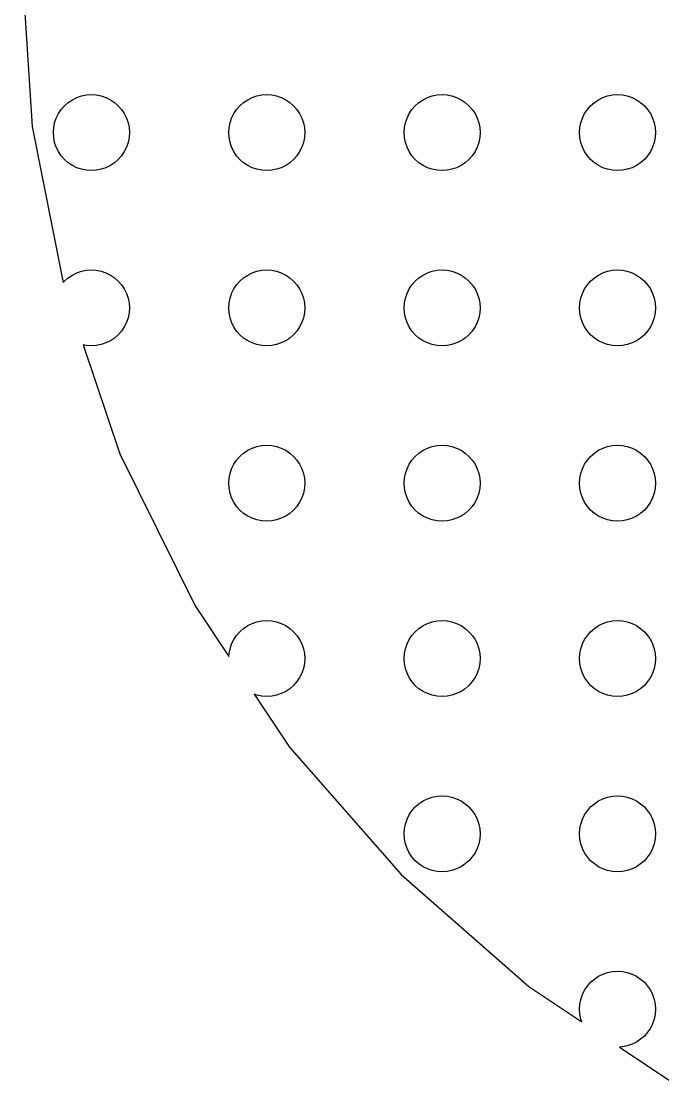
# Model space of a CAD drawing. Header units: metres. Extents: x -111 to 111, y -111 to 111.
# Drawn here: x -111 to -56.1, y -96.1 to -5.5 of the extents above; entities that cross this region are included whole.
import ezdxf

# ---------------------------------------------------------------- set-up
doc = ezdxf.new("R2010")
doc.units = ezdxf.units.M

msp = doc.modelspace()

# ---------------------------------------------------------------- linework, layer by layer
for p, q in [((-111, 0), (-110.05, -14.4884)), ((-105.841, -11.8607), (-105.424, -11.7778)), ((-105.424, -11.7778), (-105, -11.75)), ((-105, -11.75), (-104.576, -11.7778)), ((-104.576, -11.7778), (-104.159, -11.8607)), ((-90.8412, -11.8607), (-90.4242, -11.7778)), ((-90.4242, -11.7778), (-90, -11.75)), ((-90, -11.75), (-89.5758, -11.7778)), ((-89.5758, -11.7778), (-89.1588, -11.8607)), ((-75.8412, -11.8607), (-75.4242, -11.7778)), ((-75.4242, -11.7778), (-75, -11.75)), ((-75, -11.75), (-74.5758, -11.7778)), ((-74.5758, -11.7778), (-74.1588, -11.8607)), ((-60.8412, -11.8607), (-60.4242, -11.7778)), ((-60.4242, -11.7778), (-60, -11.75)), ((-60, -11.75), (-59.5758, -11.7778)), ((-59.5758, -11.7778), (-59.1588, -11.8607)), ((-107.298, -12.7019), (-106.978, -12.4216)), ((-106.978, -12.4216), (-106.625, -12.1854)), ((-106.625, -12.1854), (-106.244, -11.9974)), ((-106.244, -11.9974), (-105.841, -11.8607)), ((-104.159, -11.8607), (-103.756, -11.9974)), ((-103.756, -11.9974), (-103.375, -12.1854)), ((-103.375, -12.1854), (-103.022, -12.4216)), ((-103.022, -12.4216), (-102.702, -12.7019)), ((-92.2981, -12.7019), (-91.9785, -12.4216)), ((-91.9785, -12.4216), (-91.625, -12.1854)), ((-91.625, -12.1854), (-91.2437, -11.9974)), ((-91.2437, -11.9974), (-90.8412, -11.8607)), ((-89.1588, -11.8607), (-88.7563, -11.9974)), ((-88.7563, -11.9974), (-88.375, -12.1854)), ((-88.375, -12.1854), (-88.0215, -12.4216)), ((-88.0215, -12.4216), (-87.7019, -12.7019)), ((-77.2981, -12.7019), (-76.9785, -12.4216)), ((-76.9785, -12.4216), (-76.625, -12.1854)), ((-76.625, -12.1854), (-76.2437, -11.9974)), ((-76.2437, -11.9974), (-75.8412, -11.8607)), ((-74.1588, -11.8607), (-73.7563, -11.9974)), ((-73.7563, -11.9974), (-73.375, -12.1854)), ((-73.375, -12.1854), (-73.0215, -12.4216)), ((-73.0215, -12.4216), (-72.7019, -12.7019)), ((-62.2981, -12.7019), (-61.9785, -12.4216)), ((-61.9785, -12.4216), (-61.625, -12.1854)), ((-61.625, -12.1854), (-61.2437, -11.9974)), ((-61.2437, -11.9974), (-60.8412, -11.8607)), ((-59.1588, -11.8607), (-58.7563, -11.9974)), ((-58.7563, -11.9974), (-58.375, -12.1854)), ((-58.375, -12.1854), (-58.0215, -12.4216)), ((-58.0215, -12.4216), (-57.7019, -12.7019)), ((-108.003, -13.7563), (-107.815, -13.375)), ((-107.815, -13.375), (-107.578, -13.0215)), ((-107.578, -13.0215), (-107.298, -12.7019)), ((-102.702, -12.7019), (-102.422, -13.0215)), ((-102.422, -13.0215), (-102.185, -13.375)), ((-102.185, -13.375), (-101.997, -13.7563)), ((-93.0026, -13.7563), (-92.8146, -13.375)), ((-92.8146, -13.375), (-92.5784, -13.0215)), ((-92.5784, -13.0215), (-92.2981, -12.7019)), ((-87.7019, -12.7019), (-87.4216, -13.0215)), ((-87.4216, -13.0215), (-87.1854, -13.375)), ((-87.1854, -13.375), (-86.9974, -13.7563)), ((-78.0026, -13.7563), (-77.8146, -13.375)), ((-77.8146, -13.375), (-77.5784, -13.0215)), ((-77.5784, -13.0215), (-77.2981, -12.7019)), ((-72.7019, -12.7019), (-72.4216, -13.0215)), ((-72.4216, -13.0215), (-72.1854, -13.375)), ((-72.1854, -13.375), (-71.9974, -13.7563)), ((-63.0026, -13.7563), (-62.8146, -13.375)), ((-62.8146, -13.375), (-62.5784, -13.0215)), ((-62.5784, -13.0215), (-62.2981, -12.7019)), ((-57.7019, -12.7019), (-57.4216, -13.0215)), ((-57.4216, -13.0215), (-57.1854, -13.375)), ((-57.1854, -13.375), (-56.9974, -13.7563)), ((-110.05, -14.4884), (-107.399, -27.8171)), ((-108.222, -14.5758), (-108.139, -14.1588)), ((-108.139, -14.1588), (-108.003, -13.7563)), ((-101.997, -13.7563), (-101.861, -14.1588)), ((-101.861, -14.1588), (-101.778, -14.5758)), ((-93.2222, -14.5758), (-93.1393, -14.1588)), ((-93.1393, -14.1588), (-93.0026, -13.7563)), ((-86.9974, -13.7563), (-86.8607, -14.1588)), ((-86.8607, -14.1588), (-86.7778, -14.5758)), ((-78.2222, -14.5758), (-78.1393, -14.1588)), ((-78.1393, -14.1588), (-78.0026, -13.7563)), ((-71.9974, -13.7563), (-71.8607, -14.1588)), ((-71.8607, -14.1588), (-71.7778, -14.5758)), ((-63.2222, -14.5758), (-63.1393, -14.1588)), ((-63.1393, -14.1588), (-63.0026, -13.7563)), ((-56.9974, -13.7563), (-56.8607, -14.1588)), ((-56.8607, -14.1588), (-56.7778, -14.5758)), ((-108.25, -15), (-108.222, -14.5758)), ((-108.222, -15.4242), (-108.25, -15)), ((-101.778, -14.5758), (-101.75, -15)), ((-101.75, -15), (-101.778, -15.4242)), ((-93.25, -15), (-93.2222, -14.5758)), ((-93.2222, -15.4242), (-93.25, -15)), ((-86.7778, -14.5758), (-86.75, -15)), ((-86.75, -15), (-86.7778, -15.4242)), ((-78.25, -15), (-78.2222, -14.5758)), ((-78.2222, -15.4242), (-78.25, -15)), ((-71.7778, -14.5758), (-71.75, -15)), ((-71.75, -15), (-71.7778, -15.4242)), ((-63.25, -15), (-63.2222, -14.5758)), ((-63.2222, -15.4242), (-63.25, -15)), ((-56.7778, -14.5758), (-56.75, -15)), ((-56.75, -15), (-56.7778, -15.4242)), ((-108.139, -15.8412), (-108.222, -15.4242)), ((-108.003, -16.2437), (-108.139, -15.8412)), ((-107.815, -16.625), (-108.003, -16.2437)), ((-101.997, -16.2437), (-102.185, -16.625)), ((-101.861, -15.8412), (-101.997, -16.2437)), ((-101.778, -15.4242), (-101.861, -15.8412)), ((-93.1393, -15.8412), (-93.2222, -15.4242)), ((-93.0026, -16.2437), (-93.1393, -15.8412)), ((-92.8146, -16.625), (-93.0026, -16.2437)), ((-86.9974, -16.2437), (-87.1854, -16.625)), ((-86.8607, -15.8412), (-86.9974, -16.2437)), ((-86.7778, -15.4242), (-86.8607, -15.8412)), ((-78.1393, -15.8412), (-78.2222, -15.4242)), ((-78.0026, -16.2437), (-78.1393, -15.8412)), ((-77.8146, -16.625), (-78.0026, -16.2437)), ((-71.9974, -16.2437), (-72.1854, -16.625)), ((-71.8607, -15.8412), (-71.9974, -16.2437)), ((-71.7778, -15.4242), (-71.8607, -15.8412)), ((-63.1393, -15.8412), (-63.2222, -15.4242)), ((-63.0026, -16.2437), (-63.1393, -15.8412)), ((-62.8146, -16.625), (-63.0026, -16.2437)), ((-56.9974, -16.2437), (-57.1854, -16.625)), ((-56.8607, -15.8412), (-56.9974, -16.2437)), ((-56.7778, -15.4242), (-56.8607, -15.8412)), ((-107.578, -16.9785), (-107.815, -16.625)), ((-107.298, -17.2981), (-107.578, -16.9785)), ((-102.422, -16.9785), (-102.702, -17.2981)), ((-102.185, -16.625), (-102.422, -16.9785)), ((-92.5784, -16.9785), (-92.8146, -16.625)), ((-92.2981, -17.2981), (-92.5784, -16.9785)), ((-87.4216, -16.9785), (-87.7019, -17.2981)), ((-87.1854, -16.625), (-87.4216, -16.9785)), ((-77.5784, -16.9785), (-77.8146, -16.625)), ((-77.2981, -17.2981), (-77.5784, -16.9785)), ((-72.4216, -16.9785), (-72.7019, -17.2981)), ((-72.1854, -16.625), (-72.4216, -16.9785)), ((-62.5784, -16.9785), (-62.8146, -16.625)), ((-62.2981, -17.2981), (-62.5784, -16.9785)), ((-57.4216, -16.9785), (-57.7019, -17.2981)), ((-57.1854, -16.625), (-57.4216, -16.9785)), ((-106.978, -17.5784), (-107.298, -17.2981)), ((-106.625, -17.8146), (-106.978, -17.5784)), ((-106.244, -18.0026), (-106.625, -17.8146)), ((-105.841, -18.1393), (-106.244, -18.0026)), ((-103.756, -18.0026), (-104.159, -18.1393)), ((-103.375, -17.8146), (-103.756, -18.0026)), ((-103.022, -17.5784), (-103.375, -17.8146)), ((-102.702, -17.2981), (-103.022, -17.5784)), ((-91.9785, -17.5784), (-92.2981, -17.2981)), ((-91.625, -17.8146), (-91.9785, -17.5784)), ((-91.2437, -18.0026), (-91.625, -17.8146)), ((-90.8412, -18.1393), (-91.2437, -18.0026)), ((-88.7563, -18.0026), (-89.1588, -18.1393)), ((-88.375, -17.8146), (-88.7563, -18.0026)), ((-88.0215, -17.5784), (-88.375, -17.8146)), ((-87.7019, -17.2981), (-88.0215, -17.5784)), ((-76.9785, -17.5784), (-77.2981, -17.2981)), ((-76.625, -17.8146), (-76.9785, -17.5784)), ((-76.2437, -18.0026), (-76.625, -17.8146)), ((-75.8412, -18.1393), (-76.2437, -18.0026)), ((-73.7563, -18.0026), (-74.1588, -18.1393)), ((-73.375, -17.8146), (-73.7563, -18.0026)), ((-73.0215, -17.5784), (-73.375, -17.8146)), ((-72.7019, -17.2981), (-73.0215, -17.5784)), ((-61.9785, -17.5784), (-62.2981, -17.2981)), ((-61.625, -17.8146), (-61.9785, -17.5784)), ((-61.2437, -18.0026), (-61.625, -17.8146)), ((-60.8412, -18.1393), (-61.2437, -18.0026)), ((-58.7563, -18.0026), (-59.1588, -18.1393)), ((-58.375, -17.8146), (-58.7563, -18.0026)), ((-58.0215, -17.5784), (-58.375, -17.8146)), ((-57.7019, -17.2981), (-58.0215, -17.5784)), ((-105.424, -18.2222), (-105.841, -18.1393)), ((-105, -18.25), (-105.424, -18.2222)), ((-104.576, -18.2222), (-105, -18.25)), ((-104.159, -18.1393), (-104.576, -18.2222)), ((-90.4242, -18.2222), (-90.8412, -18.1393)), ((-90, -18.25), (-90.4242, -18.2222)), ((-89.5758, -18.2222), (-90, -18.25)), ((-89.1588, -18.1393), (-89.5758, -18.2222)), ((-75.4242, -18.2222), (-75.8412, -18.1393)), ((-75, -18.25), (-75.4242, -18.2222)), ((-74.5758, -18.2222), (-75, -18.25)), ((-74.1588, -18.1393), (-74.5758, -18.2222)), ((-60.4242, -18.2222), (-60.8412, -18.1393)), ((-60, -18.25), (-60.4242, -18.2222)), ((-59.5758, -18.2222), (-60, -18.25)), ((-59.1588, -18.1393), (-59.5758, -18.2222)), ((-106.978, -27.4216), (-106.625, -27.1854)), ((-106.625, -27.1854), (-106.244, -26.9974)), ((-106.244, -26.9974), (-105.841, -26.8607)), ((-105.841, -26.8607), (-105.424, -26.7778)), ((-105.424, -26.7778), (-105, -26.75)), ((-105, -26.75), (-104.576, -26.7778)), ((-104.576, -26.7778), (-104.159, -26.8607)), ((-104.159, -26.8607), (-103.756, -26.9974)), ((-103.756, -26.9974), (-103.375, -27.1854)), ((-103.375, -27.1854), (-103.022, -27.4216)), ((-91.9785, -27.4216), (-91.625, -27.1854)), ((-91.625, -27.1854), (-91.2437, -26.9974)), ((-91.2437, -26.9974), (-90.8412, -26.8607)), ((-90.8412, -26.8607), (-90.4242, -26.7778)), ((-90.4242, -26.7778), (-90, -26.75)), ((-90, -26.75), (-89.5758, -26.7778)), ((-89.5758, -26.7778), (-89.1588, -26.8607)), ((-89.1588, -26.8607), (-88.7563, -26.9974)), ((-88.7563, -26.9974), (-88.375, -27.1854)), ((-88.375, -27.1854), (-88.0215, -27.4216)), ((-76.9785, -27.4216), (-76.625, -27.1854)), ((-76.625, -27.1854), (-76.2437, -26.9974)), ((-76.2437, -26.9974), (-75.8412, -26.8607)), ((-75.8412, -26.8607), (-75.4242, -26.7778)), ((-75.4242, -26.7778), (-75, -26.75)), ((-75, -26.75), (-74.5758, -26.7778)), ((-74.5758, -26.7778), (-74.1588, -26.8607)), ((-74.1588, -26.8607), (-73.7563, -26.9974)), ((-73.7563, -26.9974), (-73.375, -27.1854)), ((-73.375, -27.1854), (-73.0215, -27.4216)), ((-61.9785, -27.4216), (-61.625, -27.1854)), ((-61.625, -27.1854), (-61.2437, -26.9974)), ((-61.2437, -26.9974), (-60.8412, -26.8607)), ((-60.8412, -26.8607), (-60.4242, -26.7778)), ((-60.4242, -26.7778), (-60, -26.75)), ((-60, -26.75), (-59.5758, -26.7778)), ((-59.5758, -26.7778), (-59.1588, -26.8607)), ((-59.1588, -26.8607), (-58.7563, -26.9974)), ((-58.7563, -26.9974), (-58.375, -27.1854)), ((-58.375, -27.1854), (-58.0215, -27.4216)), ((-107.399, -27.8171), (-107.298, -27.7019)), ((-107.298, -27.7019), (-106.978, -27.4216)), ((-103.022, -27.4216), (-102.702, -27.7019)), ((-102.702, -27.7019), (-102.422, -28.0215)), ((-102.422, -28.0215), (-102.185, -28.375)), ((-92.8146, -28.375), (-92.5784, -28.0215)), ((-92.5784, -28.0215), (-92.2981, -27.7019)), ((-92.2981, -27.7019), (-91.9785, -27.4216)), ((-88.0215, -27.4216), (-87.7019, -27.7019)), ((-87.7019, -27.7019), (-87.4216, -28.0215)), ((-87.4216, -28.0215), (-87.1854, -28.375)), ((-77.8146, -28.375), (-77.5784, -28.0215)), ((-77.5784, -28.0215), (-77.2981, -27.7019)), ((-77.2981, -27.7019), (-76.9785, -27.4216)), ((-73.0215, -27.4216), (-72.7019, -27.7019)), ((-72.7019, -27.7019), (-72.4216, -28.0215)), ((-72.4216, -28.0215), (-72.1854, -28.375)), ((-62.8146, -28.375), (-62.5784, -28.0215)), ((-62.5784, -28.0215), (-62.2981, -27.7019)), ((-62.2981, -27.7019), (-61.9785, -27.4216)), ((-58.0215, -27.4216), (-57.7019, -27.7019)), ((-57.7019, -27.7019), (-57.4216, -28.0215)), ((-57.4216, -28.0215), (-57.1854, -28.375)), ((-102.185, -28.375), (-101.997, -28.7563)), ((-101.997, -28.7563), (-101.861, -29.1588)), ((-93.1393, -29.1588), (-93.0026, -28.7563)), ((-93.0026, -28.7563), (-92.8146, -28.375)), ((-87.1854, -28.375), (-86.9974, -28.7563)), ((-86.9974, -28.7563), (-86.8607, -29.1588)), ((-78.1393, -29.1588), (-78.0026, -28.7563)), ((-78.0026, -28.7563), (-77.8146, -28.375)), ((-72.1854, -28.375), (-71.9974, -28.7563)), ((-71.9974, -28.7563), (-71.8607, -29.1588)), ((-63.1393, -29.1588), (-63.0026, -28.7563)), ((-63.0026, -28.7563), (-62.8146, -28.375)), ((-57.1854, -28.375), (-56.9974, -28.7563)), ((-56.9974, -28.7563), (-56.8607, -29.1588)), ((-101.861, -29.1588), (-101.778, -29.5758)), ((-101.778, -29.5758), (-101.75, -30)), ((-93.25, -30), (-93.2222, -29.5758)), ((-93.2222, -29.5758), (-93.1393, -29.1588)), ((-86.8607, -29.1588), (-86.7778, -29.5758)), ((-86.7778, -29.5758), (-86.75, -30)), ((-78.25, -30), (-78.2222, -29.5758)), ((-78.2222, -29.5758), (-78.1393, -29.1588)), ((-71.8607, -29.1588), (-71.7778, -29.5758)), ((-71.7778, -29.5758), (-71.75, -30)), ((-63.25, -30), (-63.2222, -29.5758)), ((-63.2222, -29.5758), (-63.1393, -29.1588)), ((-56.8607, -29.1588), (-56.7778, -29.5758)), ((-56.7778, -29.5758), (-56.75, -30)), ((-101.778, -30.4242), (-101.861, -30.8412)), ((-101.75, -30), (-101.778, -30.4242)), ((-93.2222, -30.4242), (-93.25, -30)), ((-93.1393, -30.8412), (-93.2222, -30.4242)), ((-86.7778, -30.4242), (-86.8607, -30.8412)), ((-86.75, -30), (-86.7778, -30.4242)), ((-78.2222, -30.4242), (-78.25, -30)), ((-78.1393, -30.8412), (-78.2222, -30.4242)), ((-71.7778, -30.4242), (-71.8607, -30.8412)), ((-71.75, -30), (-71.7778, -30.4242)), ((-63.2222, -30.4242), (-63.25, -30)), ((-63.1393, -30.8412), (-63.2222, -30.4242)), ((-56.7778, -30.4242), (-56.8607, -30.8412)), ((-56.75, -30), (-56.7778, -30.4242)), ((-102.185, -31.625), (-102.422, -31.9785)), ((-101.997, -31.2437), (-102.185, -31.625)), ((-101.861, -30.8412), (-101.997, -31.2437)), ((-93.0026, -31.2437), (-93.1393, -30.8412)), ((-92.8146, -31.625), (-93.0026, -31.2437)), ((-92.5784, -31.9785), (-92.8146, -31.625)), ((-87.1854, -31.625), (-87.4216, -31.9785)), ((-86.9974, -31.2437), (-87.1854, -31.625)), ((-86.8607, -30.8412), (-86.9974, -31.2437)), ((-78.0026, -31.2437), (-78.1393, -30.8412)), ((-77.8146, -31.625), (-78.0026, -31.2437)), ((-77.5784, -31.9785), (-77.8146, -31.625)), ((-72.1854, -31.625), (-72.4216, -31.9785)), ((-71.9974, -31.2437), (-72.1854, -31.625)), ((-71.8607, -30.8412), (-71.9974, -31.2437)), ((-63.0026, -31.2437), (-63.1393, -30.8412)), ((-62.8146, -31.625), (-63.0026, -31.2437)), ((-62.5784, -31.9785), (-62.8146, -31.625)), ((-57.1854, -31.625), (-57.4216, -31.9785)), ((-56.9974, -31.2437), (-57.1854, -31.625)), ((-56.8607, -30.8412), (-56.9974, -31.2437)), ((-103.022, -32.5784), (-103.375, -32.8146)), ((-102.702, -32.2981), (-103.022, -32.5784)), ((-102.422, -31.9785), (-102.702, -32.2981)), ((-92.2981, -32.2981), (-92.5784, -31.9785)), ((-91.9785, -32.5784), (-92.2981, -32.2981)), ((-91.625, -32.8146), (-91.9785, -32.5784)), ((-88.0215, -32.5784), (-88.375, -32.8146)), ((-87.7019, -32.2981), (-88.0215, -32.5784)), ((-87.4216, -31.9785), (-87.7019, -32.2981)), ((-77.2981, -32.2981), (-77.5784, -31.9785)), ((-76.9785, -32.5784), (-77.2981, -32.2981)), ((-76.625, -32.8146), (-76.9785, -32.5784)), ((-73.0215, -32.5784), (-73.375, -32.8146)), ((-72.7019, -32.2981), (-73.0215, -32.5784)), ((-72.4216, -31.9785), (-72.7019, -32.2981)), ((-62.2981, -32.2981), (-62.5784, -31.9785)), ((-61.9785, -32.5784), (-62.2981, -32.2981)), ((-61.625, -32.8146), (-61.9785, -32.5784)), ((-58.0215, -32.5784), (-58.375, -32.8146)), ((-57.7019, -32.2981), (-58.0215, -32.5784)), ((-57.4216, -31.9785), (-57.7019, -32.2981)), ((-105.424, -33.2222), (-105.712, -33.165)), ((-105.712, -33.165), (-102.551, -42.4779)), ((-105, -33.25), (-105.424, -33.2222)), ((-104.576, -33.2222), (-105, -33.25)), ((-104.159, -33.1393), (-104.576, -33.2222)), ((-103.756, -33.0026), (-104.159, -33.1393)), ((-103.375, -32.8146), (-103.756, -33.0026)), ((-91.2437, -33.0026), (-91.625, -32.8146)), ((-90.8412, -33.1393), (-91.2437, -33.0026)), ((-90.4242, -33.2222), (-90.8412, -33.1393)), ((-90, -33.25), (-90.4242, -33.2222)), ((-89.5758, -33.2222), (-90, -33.25)), ((-89.1588, -33.1393), (-89.5758, -33.2222)), ((-88.7563, -33.0026), (-89.1588, -33.1393)), ((-88.375, -32.8146), (-88.7563, -33.0026)), ((-76.2437, -33.0026), (-76.625, -32.8146)), ((-75.8412, -33.1393), (-76.2437, -33.0026)), ((-75.4242, -33.2222), (-75.8412, -33.1393)), ((-75, -33.25), (-75.4242, -33.2222)), ((-74.5758, -33.2222), (-75, -33.25)), ((-74.1588, -33.1393), (-74.5758, -33.2222)), ((-73.7563, -33.0026), (-74.1588, -33.1393)), ((-73.375, -32.8146), (-73.7563, -33.0026)), ((-61.2437, -33.0026), (-61.625, -32.8146)), ((-60.8412, -33.1393), (-61.2437, -33.0026)), ((-60.4242, -33.2222), (-60.8412, -33.1393)), ((-60, -33.25), (-60.4242, -33.2222)), ((-59.5758, -33.2222), (-60, -33.25)), ((-59.1588, -33.1393), (-59.5758, -33.2222)), ((-58.7563, -33.0026), (-59.1588, -33.1393)), ((-58.375, -32.8146), (-58.7563, -33.0026)), ((-102.551, -42.4779), (-96.1288, -55.5)), ((-92.2981, -42.7019), (-91.9785, -42.4216)), ((-91.9785, -42.4216), (-91.625, -42.1854)), ((-91.625, -42.1854), (-91.2437, -41.9974)), ((-91.2437, -41.9974), (-90.8412, -41.8607)), ((-90.8412, -41.8607), (-90.4242, -41.7778)), ((-90.4242, -41.7778), (-90, -41.75)), ((-90, -41.75), (-89.5758, -41.7778)), ((-89.5758, -41.7778), (-89.1588, -41.8607)), ((-89.1588, -41.8607), (-88.7563, -41.9974)), ((-88.7563, -41.9974), (-88.375, -42.1854)), ((-88.375, -42.1854), (-88.0215, -42.4216)), ((-88.0215, -42.4216), (-87.7019, -42.7019)), ((-77.2981, -42.7019), (-76.9785, -42.4216)), ((-76.9785, -42.4216), (-76.625, -42.1854)), ((-76.625, -42.1854), (-76.2437, -41.9974)), ((-76.2437, -41.9974), (-75.8412, -41.8607)), ((-75.8412, -41.8607), (-75.4242, -41.7778)), ((-75.4242, -41.7778), (-75, -41.75)), ((-75, -41.75), (-74.5758, -41.7778)), ((-74.5758, -41.7778), (-74.1588, -41.8607)), ((-74.1588, -41.8607), (-73.7563, -41.9974)), ((-73.7563, -41.9974), (-73.375, -42.1854)), ((-73.375, -42.1854), (-73.0215, -42.4216)), ((-73.0215, -42.4216), (-72.7019, -42.7019)), ((-62.2981, -42.7019), (-61.9785, -42.4216)), ((-61.9785, -42.4216), (-61.625, -42.1854)), ((-61.625, -42.1854), (-61.2437, -41.9974)), ((-61.2437, -41.9974), (-60.8412, -41.8607)), ((-60.8412, -41.8607), (-60.4242, -41.7778)), ((-60.4242, -41.7778), (-60, -41.75)), ((-60, -41.75), (-59.5758, -41.7778)), ((-59.5758, -41.7778), (-59.1588, -41.8607)), ((-59.1588, -41.8607), (-58.7563, -41.9974)), ((-58.7563, -41.9974), (-58.375, -42.1854)), ((-58.375, -42.1854), (-58.0215, -42.4216)), ((-58.0215, -42.4216), (-57.7019, -42.7019)), ((-93.0026, -43.7563), (-92.8146, -43.375)), ((-92.8146, -43.375), (-92.5784, -43.0215)), ((-92.5784, -43.0215), (-92.2981, -42.7019)), ((-87.7019, -42.7019), (-87.4216, -43.0215)), ((-87.4216, -43.0215), (-87.1854, -43.375)), ((-87.1854, -43.375), (-86.9974, -43.7563)), ((-78.0026, -43.7563), (-77.8146, -43.375)), ((-77.8146, -43.375), (-77.5784, -43.0215)), ((-77.5784, -43.0215), (-77.2981, -42.7019)), ((-72.7019, -42.7019), (-72.4216, -43.0215)), ((-72.4216, -43.0215), (-72.1854, -43.375)), ((-72.1854, -43.375), (-71.9974, -43.7563)), ((-63.0026, -43.7563), (-62.8146, -43.375)), ((-62.8146, -43.375), (-62.5784, -43.0215)), ((-62.5784, -43.0215), (-62.2981, -42.7019)), ((-57.7019, -42.7019), (-57.4216, -43.0215)), ((-57.4216, -43.0215), (-57.1854, -43.375)), ((-57.1854, -43.375), (-56.9974, -43.7563)), ((-93.2222, -44.5758), (-93.1393, -44.1588)), ((-93.1393, -44.1588), (-93.0026, -43.7563)), ((-86.9974, -43.7563), (-86.8607, -44.1588)), ((-86.8607, -44.1588), (-86.7778, -44.5758)), ((-78.2222, -44.5758), (-78.1393, -44.1588)), ((-78.1393, -44.1588), (-78.0026, -43.7563)), ((-71.9974, -43.7563), (-71.8607, -44.1588)), ((-71.8607, -44.1588), (-71.7778, -44.5758)), ((-63.2222, -44.5758), (-63.1393, -44.1588)), ((-63.1393, -44.1588), (-63.0026, -43.7563)), ((-56.9974, -43.7563), (-56.8607, -44.1588)), ((-56.8607, -44.1588), (-56.7778, -44.5758)), ((-93.25, -45), (-93.2222, -44.5758)), ((-93.2222, -45.4242), (-93.25, -45)), ((-86.7778, -44.5758), (-86.75, -45)), ((-86.75, -45), (-86.7778, -45.4242)), ((-78.25, -45), (-78.2222, -44.5758)), ((-78.2222, -45.4242), (-78.25, -45)), ((-71.7778, -44.5758), (-71.75, -45)), ((-71.75, -45), (-71.7778, -45.4242)), ((-63.25, -45), (-63.2222, -44.5758)), ((-63.2222, -45.4242), (-63.25, -45)), ((-56.7778, -44.5758), (-56.75, -45)), ((-56.75, -45), (-56.7778, -45.4242)), ((-93.1393, -45.8412), (-93.2222, -45.4242)), ((-93.0026, -46.2437), (-93.1393, -45.8412)), ((-86.8607, -45.8412), (-86.9974, -46.2437)), ((-86.7778, -45.4242), (-86.8607, -45.8412)), ((-78.1393, -45.8412), (-78.2222, -45.4242)), ((-78.0026, -46.2437), (-78.1393, -45.8412)), ((-71.8607, -45.8412), (-71.9974, -46.2437)), ((-71.7778, -45.4242), (-71.8607, -45.8412)), ((-63.1393, -45.8412), (-63.2222, -45.4242)), ((-63.0026, -46.2437), (-63.1393, -45.8412)), ((-56.8607, -45.8412), (-56.9974, -46.2437)), ((-56.7778, -45.4242), (-56.8607, -45.8412)), ((-92.8146, -46.625), (-93.0026, -46.2437)), ((-92.5784, -46.9785), (-92.8146, -46.625)), ((-92.2981, -47.2981), (-92.5784, -46.9785)), ((-87.4216, -46.9785), (-87.7019, -47.2981)), ((-87.1854, -46.625), (-87.4216, -46.9785)), ((-86.9974, -46.2437), (-87.1854, -46.625)), ((-77.8146, -46.625), (-78.0026, -46.2437)), ((-77.5784, -46.9785), (-77.8146, -46.625)), ((-77.2981, -47.2981), (-77.5784, -46.9785)), ((-72.4216, -46.9785), (-72.7019, -47.2981)), ((-72.1854, -46.625), (-72.4216, -46.9785)), ((-71.9974, -46.2437), (-72.1854, -46.625)), ((-62.8146, -46.625), (-63.0026, -46.2437)), ((-62.5784, -46.9785), (-62.8146, -46.625)), ((-62.2981, -47.2981), (-62.5784, -46.9785)), ((-57.4216, -46.9785), (-57.7019, -47.2981)), ((-57.1854, -46.625), (-57.4216, -46.9785)), ((-56.9974, -46.2437), (-57.1854, -46.625)), ((-91.9785, -47.5784), (-92.2981, -47.2981)), ((-91.625, -47.8146), (-91.9785, -47.5784)), ((-91.2437, -48.0026), (-91.625, -47.8146)), ((-90.8412, -48.1393), (-91.2437, -48.0026)), ((-88.7563, -48.0026), (-89.1588, -48.1393)), ((-88.375, -47.8146), (-88.7563, -48.0026)), ((-88.0215, -47.5784), (-88.375, -47.8146)), ((-87.7019, -47.2981), (-88.0215, -47.5784)), ((-76.9785, -47.5784), (-77.2981, -47.2981)), ((-76.625, -47.8146), (-76.9785, -47.5784)), ((-76.2437, -48.0026), (-76.625, -47.8146)), ((-75.8412, -48.1393), (-76.2437, -48.0026)), ((-73.7563, -48.0026), (-74.1588, -48.1393)), ((-73.375, -47.8146), (-73.7563, -48.0026)), ((-73.0215, -47.5784), (-73.375, -47.8146)), ((-72.7019, -47.2981), (-73.0215, -47.5784)), ((-61.9785, -47.5784), (-62.2981, -47.2981)), ((-61.625, -47.8146), (-61.9785, -47.5784)), ((-61.2437, -48.0026), (-61.625, -47.8146)), ((-60.8412, -48.1393), (-61.2437, -48.0026)), ((-58.7563, -48.0026), (-59.1588, -48.1393)), ((-58.375, -47.8146), (-58.7563, -48.0026)), ((-58.0215, -47.5784), (-58.375, -47.8146)), ((-57.7019, -47.2981), (-58.0215, -47.5784)), ((-90.4242, -48.2222), (-90.8412, -48.1393)), ((-90, -48.25), (-90.4242, -48.2222)), ((-89.5758, -48.2222), (-90, -48.25)), ((-89.1588, -48.1393), (-89.5758, -48.2222)), ((-75.4242, -48.2222), (-75.8412, -48.1393)), ((-75, -48.25), (-75.4242, -48.2222)), ((-74.5758, -48.2222), (-75, -48.25)), ((-74.1588, -48.1393), (-74.5758, -48.2222)), ((-60.4242, -48.2222), (-60.8412, -48.1393)), ((-60, -48.25), (-60.4242, -48.2222)), ((-59.5758, -48.2222), (-60, -48.25)), ((-59.1588, -48.1393), (-59.5758, -48.2222)), ((-96.1288, -55.5), (-93.2386, -59.8256)), ((-91.625, -57.1854), (-91.2437, -56.9974)), ((-91.2437, -56.9974), (-90.8412, -56.8607)), ((-90.8412, -56.8607), (-90.4242, -56.7778)), ((-90.4242, -56.7778), (-90, -56.75)), ((-90, -56.75), (-89.5758, -56.7778)), ((-89.5758, -56.7778), (-89.1588, -56.8607)), ((-89.1588, -56.8607), (-88.7563, -56.9974)), ((-88.7563, -56.9974), (-88.375, -57.1854)), ((-76.625, -57.1854), (-76.2437, -56.9974)), ((-76.2437, -56.9974), (-75.8412, -56.8607)), ((-75.8412, -56.8607), (-75.4242, -56.7778)), ((-75.4242, -56.7778), (-75, -56.75)), ((-75, -56.75), (-74.5758, -56.7778)), ((-74.5758, -56.7778), (-74.1588, -56.8607)), ((-74.1588, -56.8607), (-73.7563, -56.9974)), ((-73.7563, -56.9974), (-73.375, -57.1854)), ((-61.625, -57.1854), (-61.2437, -56.9974)), ((-61.2437, -56.9974), (-60.8412, -56.8607)), ((-60.8412, -56.8607), (-60.4242, -56.7778)), ((-60.4242, -56.7778), (-60, -56.75)), ((-60, -56.75), (-59.5758, -56.7778)), ((-59.5758, -56.7778), (-59.1588, -56.8607)), ((-59.1588, -56.8607), (-58.7563, -56.9974)), ((-58.7563, -56.9974), (-58.375, -57.1854)), ((-92.8146, -58.375), (-92.5784, -58.0215)), ((-92.5784, -58.0215), (-92.2981, -57.7019)), ((-92.2981, -57.7019), (-91.9785, -57.4216)), ((-91.9785, -57.4216), (-91.625, -57.1854)), ((-88.375, -57.1854), (-88.0215, -57.4216)), ((-88.0215, -57.4216), (-87.7019, -57.7019)), ((-87.7019, -57.7019), (-87.4216, -58.0215)), ((-87.4216, -58.0215), (-87.1854, -58.375)), ((-77.8146, -58.375), (-77.5784, -58.0215)), ((-77.5784, -58.0215), (-77.2981, -57.7019)), ((-77.2981, -57.7019), (-76.9785, -57.4216)), ((-76.9785, -57.4216), (-76.625, -57.1854)), ((-73.375, -57.1854), (-73.0215, -57.4216)), ((-73.0215, -57.4216), (-72.7019, -57.7019)), ((-72.7019, -57.7019), (-72.4216, -58.0215)), ((-72.4216, -58.0215), (-72.1854, -58.375)), ((-62.8146, -58.375), (-62.5784, -58.0215)), ((-62.5784, -58.0215), (-62.2981, -57.7019)), ((-62.2981, -57.7019), (-61.9785, -57.4216)), ((-61.9785, -57.4216), (-61.625, -57.1854)), ((-58.375, -57.1854), (-58.0215, -57.4216)), ((-58.0215, -57.4216), (-57.7019, -57.7019)), ((-57.7019, -57.7019), (-57.4216, -58.0215)), ((-57.4216, -58.0215), (-57.1854, -58.375)), ((-93.1393, -59.1588), (-93.0026, -58.7563)), ((-93.0026, -58.7563), (-92.8146, -58.375)), ((-87.1854, -58.375), (-86.9974, -58.7563)), ((-86.9974, -58.7563), (-86.8607, -59.1588)), ((-78.1393, -59.1588), (-78.0026, -58.7563)), ((-78.0026, -58.7563), (-77.8146, -58.375)), ((-72.1854, -58.375), (-71.9974, -58.7563)), ((-71.9974, -58.7563), (-71.8607, -59.1588)), ((-63.1393, -59.1588), (-63.0026, -58.7563)), ((-63.0026, -58.7563), (-62.8146, -58.375)), ((-57.1854, -58.375), (-56.9974, -58.7563)), ((-56.9974, -58.7563), (-56.8607, -59.1588)), ((-93.2386, -59.8256), (-93.2222, -59.5758)), ((-93.2222, -59.5758), (-93.1393, -59.1588)), ((-86.8607, -59.1588), (-86.7778, -59.5758)), ((-86.7778, -59.5758), (-86.75, -60)), ((-78.25, -60), (-78.2222, -59.5758)), ((-78.2222, -59.5758), (-78.1393, -59.1588)), ((-71.8607, -59.1588), (-71.7778, -59.5758)), ((-71.7778, -59.5758), (-71.75, -60)), ((-63.25, -60), (-63.2222, -59.5758)), ((-63.2222, -59.5758), (-63.1393, -59.1588)), ((-56.8607, -59.1588), (-56.7778, -59.5758)), ((-56.7778, -59.5758), (-56.75, -60)), ((-86.7778, -60.4242), (-86.8607, -60.8412)), ((-86.75, -60), (-86.7778, -60.4242)), ((-78.2222, -60.4242), (-78.25, -60)), ((-78.1393, -60.8412), (-78.2222, -60.4242)), ((-71.7778, -60.4242), (-71.8607, -60.8412)), ((-71.75, -60), (-71.7778, -60.4242)), ((-63.2222, -60.4242), (-63.25, -60)), ((-63.1393, -60.8412), (-63.2222, -60.4242)), ((-56.7778, -60.4242), (-56.8607, -60.8412)), ((-56.75, -60), (-56.7778, -60.4242)), ((-87.1854, -61.625), (-87.4216, -61.9785)), ((-86.9974, -61.2437), (-87.1854, -61.625)), ((-86.8607, -60.8412), (-86.9974, -61.2437)), ((-78.0026, -61.2437), (-78.1393, -60.8412)), ((-77.8146, -61.625), (-78.0026, -61.2437)), ((-77.5784, -61.9785), (-77.8146, -61.625)), ((-72.1854, -61.625), (-72.4216, -61.9785)), ((-71.9974, -61.2437), (-72.1854, -61.625)), ((-71.8607, -60.8412), (-71.9974, -61.2437)), ((-63.0026, -61.2437), (-63.1393, -60.8412)), ((-62.8146, -61.625), (-63.0026, -61.2437)), ((-62.5784, -61.9785), (-62.8146, -61.625)), ((-57.1854, -61.625), (-57.4216, -61.9785)), ((-56.9974, -61.2437), (-57.1854, -61.625)), ((-56.8607, -60.8412), (-56.9974, -61.2437)), ((-87.7019, -62.2981), (-88.0215, -62.5784)), ((-87.4216, -61.9785), (-87.7019, -62.2981)), ((-77.2981, -62.2981), (-77.5784, -61.9785)), ((-76.9785, -62.5784), (-77.2981, -62.2981)), ((-72.7019, -62.2981), (-73.0215, -62.5784)), ((-72.4216, -61.9785), (-72.7019, -62.2981)), ((-62.2981, -62.2981), (-62.5784, -61.9785)), ((-61.9785, -62.5784), (-62.2981, -62.2981)), ((-57.7019, -62.2981), (-58.0215, -62.5784)), ((-57.4216, -61.9785), (-57.7019, -62.2981)), ((-90.8412, -63.1393), (-91.0782, -63.0588)), ((-91.0782, -63.0588), (-88.0622, -67.5725)), ((-90.4242, -63.2222), (-90.8412, -63.1393)), ((-90, -63.25), (-90.4242, -63.2222)), ((-89.5758, -63.2222), (-90, -63.25)), ((-89.1588, -63.1393), (-89.5758, -63.2222)), ((-88.7563, -63.0026), (-89.1588, -63.1393)), ((-88.375, -62.8146), (-88.7563, -63.0026)), ((-88.0215, -62.5784), (-88.375, -62.8146)), ((-76.625, -62.8146), (-76.9785, -62.5784)), ((-76.2437, -63.0026), (-76.625, -62.8146)), ((-75.8412, -63.1393), (-76.2437, -63.0026)), ((-75.4242, -63.2222), (-75.8412, -63.1393)), ((-75, -63.25), (-75.4242, -63.2222)), ((-74.5758, -63.2222), (-75, -63.25)), ((-74.1588, -63.1393), (-74.5758, -63.2222)), ((-73.7563, -63.0026), (-74.1588, -63.1393)), ((-73.375, -62.8146), (-73.7563, -63.0026)), ((-73.0215, -62.5784), (-73.375, -62.8146)), ((-61.625, -62.8146), (-61.9785, -62.5784)), ((-61.2437, -63.0026), (-61.625, -62.8146)), ((-60.8412, -63.1393), (-61.2437, -63.0026)), ((-60.4242, -63.2222), (-60.8412, -63.1393)), ((-60, -63.25), (-60.4242, -63.2222)), ((-59.5758, -63.2222), (-60, -63.25)), ((-59.1588, -63.1393), (-59.5758, -63.2222)), ((-58.7563, -63.0026), (-59.1588, -63.1393)), ((-58.375, -62.8146), (-58.7563, -63.0026)), ((-58.0215, -62.5784), (-58.375, -62.8146)), ((-88.0622, -67.5725), (-78.4888, -78.4888)), ((-77.2981, -72.7019), (-76.9785, -72.4216)), ((-76.9785, -72.4216), (-76.625, -72.1854)), ((-76.625, -72.1854), (-76.2437, -71.9974)), ((-76.2437, -71.9974), (-75.8412, -71.8607)), ((-75.8412, -71.8607), (-75.4242, -71.7778)), ((-75.4242, -71.7778), (-75, -71.75)), ((-75, -71.75), (-74.5758, -71.7778)), ((-74.5758, -71.7778), (-74.1588, -71.8607)), ((-74.1588, -71.8607), (-73.7563, -71.9974)), ((-73.7563, -71.9974), (-73.375, -72.1854)), ((-73.375, -72.1854), (-73.0215, -72.4216)), ((-73.0215, -72.4216), (-72.7019, -72.7019)), ((-62.2981, -72.7019), (-61.9785, -72.4216)), ((-61.9785, -72.4216), (-61.625, -72.1854)), ((-61.625, -72.1854), (-61.2437, -71.9974)), ((-61.2437, -71.9974), (-60.8412, -71.8607)), ((-60.8412, -71.8607), (-60.4242, -71.7778)), ((-60.4242, -71.7778), (-60, -71.75)), ((-60, -71.75), (-59.5758, -71.7778)), ((-59.5758, -71.7778), (-59.1588, -71.8607)), ((-59.1588, -71.8607), (-58.7563, -71.9974)), ((-58.7563, -71.9974), (-58.375, -72.1854)), ((-58.375, -72.1854), (-58.0215, -72.4216)), ((-58.0215, -72.4216), (-57.7019, -72.7019)), ((-78.0026, -73.7563), (-77.8146, -73.375)), ((-77.8146, -73.375), (-77.5784, -73.0215)), ((-77.5784, -73.0215), (-77.2981, -72.7019)), ((-72.7019, -72.7019), (-72.4216, -73.0215)), ((-72.4216, -73.0215), (-72.1854, -73.375)), ((-72.1854, -73.375), (-71.9974, -73.7563)), ((-63.0026, -73.7563), (-62.8146, -73.375)), ((-62.8146, -73.375), (-62.5784, -73.0215)), ((-62.5784, -73.0215), (-62.2981, -72.7019)), ((-57.7019, -72.7019), (-57.4216, -73.0215)), ((-57.4216, -73.0215), (-57.1854, -73.375)), ((-57.1854, -73.375), (-56.9974, -73.7563)), ((-78.2222, -74.5758), (-78.1393, -74.1588)), ((-78.1393, -74.1588), (-78.0026, -73.7563)), ((-71.9974, -73.7563), (-71.8607, -74.1588)), ((-71.8607, -74.1588), (-71.7778, -74.5758)), ((-63.2222, -74.5758), (-63.1393, -74.1588)), ((-63.1393, -74.1588), (-63.0026, -73.7563)), ((-56.9974, -73.7563), (-56.8607, -74.1588)), ((-56.8607, -74.1588), (-56.7778, -74.5758)), ((-78.25, -75), (-78.2222, -74.5758)), ((-78.2222, -75.4242), (-78.25, -75)), ((-71.7778, -74.5758), (-71.75, -75)), ((-71.75, -75), (-71.7778, -75.4242)), ((-63.25, -75), (-63.2222, -74.5758)), ((-63.2222, -75.4242), (-63.25, -75)), ((-56.7778, -74.5758), (-56.75, -75)), ((-56.75, -75), (-56.7778, -75.4242)), ((-78.1393, -75.8412), (-78.2222, -75.4242)), ((-78.0026, -76.2437), (-78.1393, -75.8412)), ((-71.8607, -75.8412), (-71.9974, -76.2437)), ((-71.7778, -75.4242), (-71.8607, -75.8412)), ((-63.1393, -75.8412), (-63.2222, -75.4242)), ((-63.0026, -76.2437), (-63.1393, -75.8412)), ((-56.8607, -75.8412), (-56.9974, -76.2437)), ((-56.7778, -75.4242), (-56.8607, -75.8412)), ((-77.8146, -76.625), (-78.0026, -76.2437)), ((-77.5784, -76.9785), (-77.8146, -76.625)), ((-77.2981, -77.2981), (-77.5784, -76.9785)), ((-72.4216, -76.9785), (-72.7019, -77.2981)), ((-72.1854, -76.625), (-72.4216, -76.9785)), ((-71.9974, -76.2437), (-72.1854, -76.625)), ((-62.8146, -76.625), (-63.0026, -76.2437)), ((-62.5784, -76.9785), (-62.8146, -76.625)), ((-62.2981, -77.2981), (-62.5784, -76.9785)), ((-57.4216, -76.9785), (-57.7019, -77.2981)), ((-57.1854, -76.625), (-57.4216, -76.9785)), ((-56.9974, -76.2437), (-57.1854, -76.625)), ((-76.9785, -77.5784), (-77.2981, -77.2981)), ((-76.625, -77.8146), (-76.9785, -77.5784)), ((-76.2437, -78.0026), (-76.625, -77.8146)), ((-73.375, -77.8146), (-73.7563, -78.0026)), ((-73.0215, -77.5784), (-73.375, -77.8146)), ((-72.7019, -77.2981), (-73.0215, -77.5784)), ((-61.9785, -77.5784), (-62.2981, -77.2981)), ((-61.625, -77.8146), (-61.9785, -77.5784)), ((-61.2437, -78.0026), (-61.625, -77.8146)), ((-58.375, -77.8146), (-58.7563, -78.0026)), ((-58.0215, -77.5784), (-58.375, -77.8146)), ((-57.7019, -77.2981), (-58.0215, -77.5784)), ((-78.4888, -78.4888), (-67.5725, -88.0622)), ((-75.8412, -78.1393), (-76.2437, -78.0026)), ((-75.4242, -78.2222), (-75.8412, -78.1393)), ((-75, -78.25), (-75.4242, -78.2222)), ((-74.5758, -78.2222), (-75, -78.25)), ((-74.1588, -78.1393), (-74.5758, -78.2222)), ((-73.7563, -78.0026), (-74.1588, -78.1393)), ((-60.8412, -78.1393), (-61.2437, -78.0026)), ((-60.4242, -78.2222), (-60.8412, -78.1393)), ((-60, -78.25), (-60.4242, -78.2222)), ((-59.5758, -78.2222), (-60, -78.25)), ((-59.1588, -78.1393), (-59.5758, -78.2222)), ((-58.7563, -78.0026), (-59.1588, -78.1393)), ((-61.625, -87.1854), (-61.2437, -86.9974)), ((-61.2437, -86.9974), (-60.8412, -86.8607)), ((-60.8412, -86.8607), (-60.4242, -86.7778)), ((-60.4242, -86.7778), (-60, -86.75)), ((-60, -86.75), (-59.5758, -86.7778)), ((-59.5758, -86.7778), (-59.1588, -86.8607)), ((-59.1588, -86.8607), (-58.7563, -86.9974)), ((-58.7563, -86.9974), (-58.375, -87.1854)), ((-62.5784, -88.0215), (-62.2981, -87.7019)), ((-62.2981, -87.7019), (-61.9785, -87.4216)), ((-61.9785, -87.4216), (-61.625, -87.1854)), ((-58.375, -87.1854), (-58.0215, -87.4216)), ((-58.0215, -87.4216), (-57.7019, -87.7019)), ((-57.7019, -87.7019), (-57.4216, -88.0215)), ((-67.5725, -88.0622), (-63.0588, -91.0782)), ((-63.1393, -89.1588), (-63.0026, -88.7563)), ((-63.0026, -88.7563), (-62.8146, -88.375)), ((-62.8146, -88.375), (-62.5784, -88.0215)), ((-57.4216, -88.0215), (-57.1854, -88.375)), ((-57.1854, -88.375), (-56.9974, -88.7563)), ((-56.9974, -88.7563), (-56.8607, -89.1588)), ((-63.25, -90), (-63.2222, -89.5758)), ((-63.2222, -89.5758), (-63.1393, -89.1588)), ((-56.8607, -89.1588), (-56.7778, -89.5758)), ((-56.7778, -89.5758), (-56.75, -90)), ((-63.2222, -90.4242), (-63.25, -90)), ((-63.1393, -90.8412), (-63.2222, -90.4242)), ((-56.7778, -90.4242), (-56.8607, -90.8412)), ((-56.75, -90), (-56.7778, -90.4242)), ((-63.0588, -91.0782), (-63.1393, -90.8412)), ((-56.9974, -91.2437), (-57.1854, -91.625)), ((-56.8607, -90.8412), (-56.9974, -91.2437)), ((-57.7019, -92.2981), (-58.0215, -92.5784)), ((-57.4216, -91.9785), (-57.7019, -92.2981)), ((-57.1854, -91.625), (-57.4216, -91.9785)), ((-59.5758, -93.2222), (-59.8256, -93.2386)), ((-59.8256, -93.2386), (-55.5, -96.1288)), ((-59.1588, -93.1393), (-59.5758, -93.2222)), ((-58.7563, -93.0026), (-59.1588, -93.1393)), ((-58.375, -92.8146), (-58.7563, -93.0026)), ((-58.0215, -92.5784), (-58.375, -92.8146))]:
    msp.add_line(p, q)

doc.saveas('drawing.dxf')
